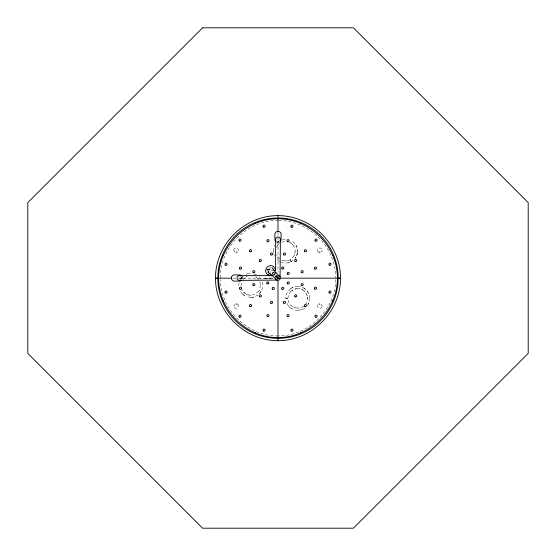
<?xml version="1.0" encoding="UTF-8"?>
<svg xmlns="http://www.w3.org/2000/svg" width="556" height="556" viewBox="0 0 556 556"><rect width="100%" height="100%" fill="white"/><g stroke="black" fill="none" stroke-linecap="round" stroke-linejoin="round"><path stroke-width="0.42" stroke-dasharray="2.78 2.08" d="M277.847 275.943L277.736 279.188M256.761 277.708L255.718 276.561M278.264 279.188L278.299 277.381M273.427 251.117L273.816 248.073L275.005 245.252M295.285 251.284L294.006 256.031L290.295 259.77L291.594 261.591L290.399 259.708M297.418 252.841C298.044 248.018 295.639 243.153 291.407 240.72M238.719 285.541L239.122 282.434M260.569 285.332L259.27 290.35M259.172 294.027L261.911 289.947L262.807 285.325M290.83 291.42C286.965 295.563 286.993 301.192 290.823 305.334M309.838 298.37L309.344 301.609L307.308 305.765L308.837 303.076M220.273 277.632C220.232 246.885 247.309 220.197 278 220.371M335.615 279.557C335.386 309.636 308.865 335.775 278.834 335.859M268.791 270.793L268.68 271.523A2.877 2.78 -44.5 0 0 272.871 273.92L270.716 274.233M290.468 259.708L291.413 261.702L290.468 259.708L286.625 260.917M241.29 282.997L241.033 286.771M296.626 255.774L297.126 254.314L295.09 258.436L295.952 257.136M275.72 277.402L277.402 275.72M276.36 247.503L278.486 244.355L277.639 245.335M294.006 256.024L294.562 254.898M305.536 304.389C310.526 298.315 305.647 288.223 297.759 288.55M240.303 279.411L241.276 278.035M258.498 291.441L259.277 290.343M260.236 292.838L261.216 291.469M243.007 279.446L247.066 276.339L245.947 276.895M258.505 291.427L254.46 294.541L249.595 295.153M241.297 278.035L243.528 275.839M276.881 242.791L279.446 240.748M278.473 244.362L279.48 243.465M290.392 288.835C283.442 295.924 285.534 299.608 287.897 298.502M290.809 291.434L293.922 289.37L297.773 288.55M292.873 260.667L288.453 262.849M257.998 295.041L253.883 297.099L250.839 297.474M290.371 288.849L293.047 287.299L297.78 286.312M291.74 290.621L292.79 289.926M303.784 306.141L301.616 307.385L297.752 308.212M305.154 307.906L302.471 309.449L297.766 310.45M291.65 288.001L293.068 287.306M273.886 272.079L273.316 272.315A2.377 2.377 0 0 0 272.127 274.379M300.984 309.956L302.485 309.442M246.19 274.275L247.649 273.781M281.767 242.138L285.582 241.387M288.453 262.835L289.968 262.342M296.424 288.675L295.146 288.946M252.403 297.377L253.87 297.085M247.629 273.781L252.222 273.496M282.469 239.566L285.582 239.163M288.474 262.849L283.838 263.148L280.898 262.362M275.943 277.847L279.188 277.736M274.4 272.023L273.788 272.106A2.377 2.377 0 0 0 272.023 274.4M286.646 260.931L284.123 260.924M279.188 278.264L277.381 278.299M277.208 275.623L275.623 275.623L275.623 277.208M239.344 278L242.472 278M272.079 278L263.613 278.341L272.92 278.341M276.304 278L279.696 278M232.742 278.167L237.523 278.167M238.385 278.167L272.933 278.167M278 278.167L279.724 278.167M278 278.341L279.696 278.341M250.874 295.25L248.323 294.902M250.86 297.488L246.245 296.577M297.759 286.305L301.005 286.799M297.773 308.205L293.895 307.378L290.816 305.32M297.78 310.45L294.555 309.956L290.378 307.906M287.89 298.245L285.701 298.363L285.86 300.025M278.834 220.482C309.233 220.537 335.741 247.246 335.727 277.632M278 335.963C247.677 336.116 220.6 310.005 220.385 279.557M284.144 260.938L280.655 259.742M295.118 307.802L293.922 307.392M253.744 273.795L256.803 274.998M248.337 294.916L245.842 293.936M242.173 293.846L246.252 296.591M302.471 287.306L305.154 288.842M301.616 289.377L302.763 289.94M289.183 242.11L290.295 242.659M303.854 287.987L307.308 291.01L309.344 295.16M290.281 242.645L291.344 243.361M279.543 261.688L275.984 258.589M245.856 293.95L243.764 292.275L241.672 289.162M243.361 294.916L244.737 295.896M291.33 243.354L293.22 245.21M279.612 259.054L277.722 257.192L276.408 254.898M303.805 290.621L304.73 291.434M290.385 307.92L288.223 305.751M256.754 277.687L258.603 279.578M243.764 292.268L244.772 293.172M267.561 272.357A1.084 1.084 0 0 1 268.854 273.177L269.994 274.289M273.552 269.465L274.685 270.619A2.877 2.78 -44.5 0 0 271.279 270.209M269.465 273.517L270.598 274.671A2.877 2.78 -44.5 0 1 270.223 271.258M307.287 290.99L308.149 292.289M259.346 277.013L261.244 279.508L260.382 278.202M242.187 293.86L239.594 289.989M293.207 245.196L294.548 247.51L295.278 251.305M288.237 305.765L286.187 301.602M295.931 245.168L296.626 246.69M306.759 294.513L307.183 295.75M259.86 281.718L260.569 285.353M273.83 254.189L274.323 255.718M274.254 270.696L273.92 272.843A2.877 2.78 -44.5 0 0 270.146 269.055M309.344 295.146L309.831 298.384M262.418 282.302L262.807 285.346M297.404 249.734L297.509 251.312M307.468 297.043L307.586 298.384M273.42 251.103L273.531 252.66M278 232.526L278 272.315M278 275.588L278 279.564M242.055 276.436A3.127 3.127 0 0 1 242.055 279.564M241.401 276.812A2.377 2.377 0 0 1 241.401 279.188M279.188 241.401A2.377 2.377 0 0 1 276.812 241.401M268.84 273.135A3.127 3.127 0 0 1 267.922 270.925M268.84 268.715A3.127 3.127 0 0 1 273.267 268.715M279.564 242.055A3.127 3.127 0 0 1 276.436 242.055M277.208 275.943A3.127 3.127 0 0 1 275.31 277.395M276.7 275.018A2.377 2.377 0 0 1 275.018 276.7M271.432 274.678A2.287 2.21 -45 0 1 270.39 273.302L270.425 272.106A2.419 2.342 -45 0 1 272.106 270.425L273.302 270.39A2.287 2.21 -45 0 1 274.678 271.432M273.823 268.882A1.084 1.084 0 0 1 272.44 267.234M233.916 250.332A2.377 2.099 27.3 0 1 235.403 248.059A2.377 2.099 27.3 0 1 238.211 249.269A2.377 2.099 27.3 0 1 237.676 251.944M237.676 304.389A2.377 2.099 -27.3 0 1 237.273 307.989A2.377 2.099 -27.3 0 1 233.888 306.578M318.324 251.944A2.377 2.099 -27.3 0 1 317.789 249.269A2.377 2.099 -27.3 0 1 320.597 248.059A2.377 2.099 -27.3 0 1 322.084 250.332M322.112 306.578A2.377 2.099 27.3 0 1 318.727 307.989A2.377 2.099 27.3 0 1 318.324 304.389M268.263 271.3L268.256 271.37A2.314 0.424 1.2 0 1 268.68 271.523A2.328 0.361 8.7 0 0 268.263 271.3M297.418 252.82L297.119 254.335L297.425 252.82"/><path stroke-width="0.83" d="M278.153 280.057L240.665 280.377M255.26 333.072L255.454 332.599M300.546 223.741L300.74 223.269M280.036 279.168L279.168 280.036M280.377 240.665L280.057 278.153M223.102 300.907L223.568 300.713M332.432 255.621L332.898 255.426M237.176 252.202L236.001 252.292M318.824 304.132L319.999 304.049M217.834 278.167L218.564 278.07C218.501 310.116 245.947 337.631 278 337.589C310.053 337.631 337.499 310.116 337.436 278.07L338.166 278.167A60.173 60.173 0 0 1 247.913 330.278A60.173 60.173 0 0 1 247.913 226.056A60.173 60.173 0 0 1 338.173 278.167L337.436 278.264C337.499 246.225 310.053 218.703 278 218.744C245.947 218.703 218.501 246.225 218.564 278.264L217.834 278.167L231.498 278.167M339.341 278.014L340.508 277.861C340.474 244.286 311.548 215.582 278 215.617C244.452 215.582 215.526 244.286 215.492 277.861L216.659 278.014M216.659 278.32L215.492 278.48C215.526 312.055 244.452 340.752 278 340.717C311.548 340.752 340.474 312.055 340.508 278.48L339.341 278.32M319.999 252.292L318.824 252.202M236.001 304.049L237.176 304.132M240.665 275.623L272.231 275.623M279.724 278.167L338.166 278.167M270.758 275.588L268.068 274.886M273.177 266.289C269 263.6 263.648 268.909 266.303 273.107M223.102 255.426L223.568 255.621M332.432 300.713L332.898 300.907M279.022 275.776L279.536 276.172M276.144 279.508L276.652 279.904M276.805 280.05L272.419 275.776M275.776 272.419L280.05 276.805M279.508 276.144L279.904 276.652M275.776 279.022L276.172 279.536M255.26 223.269L255.454 223.741M300.546 332.599L300.74 333.072M274.942 268.068L275.616 270.765M278 215.617L278 216.805M278 218.001L278 231.664M278 279.89L278 338.333M278 338.958L278 340.717M275.623 240.665L275.623 269.688M241.554 280.21A3.127 3.127 0 0 1 239.344 281.127L234.465 281.127A3.127 3.127 0 0 1 231.338 278A3.127 3.127 0 0 1 234.465 274.873L240.15 274.977A3.127 3.127 0 0 1 241.554 275.79M240.533 280.057A2.377 2.377 0 0 1 236.967 278A2.377 2.377 0 0 1 240.533 275.943M275.943 240.533A2.377 2.377 0 0 1 278 236.967A2.377 2.377 0 0 1 280.057 240.533M280.21 241.554A3.127 3.127 0 0 0 281.023 240.15L281.127 234.465A3.127 3.127 0 0 0 278 231.338A3.127 3.127 0 0 0 274.873 234.465L274.873 239.344A3.127 3.127 0 0 0 275.79 241.554M274.615 273.747A2.419 2.342 -45 0 1 273.747 274.615M275.123 271.196A2.877 2.78 -44.5 0 1 271.175 275.109M273.198 266.88A1.084 1.084 0 0 1 274.275 267.638M268.298 274.372A1.084 1.084 0 0 1 266.713 273.364M234.43 251.388A2.377 2.099 27.3 0 1 234.104 250.881M234.104 305.452A2.377 2.099 -27.3 0 1 234.43 304.952M321.896 250.881A2.377 2.099 -27.3 0 1 321.57 251.388M321.57 304.952A2.377 2.099 27.3 0 1 321.896 305.452M267.075 269.855L269.729 269.674L267.075 269.855M202.613 27.8L27.8 202.613L27.8 353.387L202.613 528.2L353.387 528.2L528.2 353.387L528.2 202.613L353.387 27.8L202.613 27.8M239.879 268.993A1.084 1.084 0 0 0 241.617 268.27A1.084 1.084 0 0 0 240.122 267.13A1.084 1.084 0 0 0 239.879 268.993M263.419 227.07A1.084 1.084 0 0 0 265.149 226.348A1.084 1.084 0 0 0 263.662 225.208A1.084 1.084 0 0 0 263.419 227.07M253.175 272.551A1.084 1.084 0 0 0 254.905 271.835A1.084 1.084 0 0 0 253.418 270.696A1.084 1.084 0 0 0 253.175 272.551M270.862 254.863A1.084 1.084 0 0 0 272.6 254.141A1.084 1.084 0 0 0 271.113 253.001A1.084 1.084 0 0 0 270.862 254.863M267.304 241.568A1.084 1.084 0 0 0 269.034 240.852A1.084 1.084 0 0 0 267.547 239.705A1.084 1.084 0 0 0 267.304 241.568M225.382 265.108A1.084 1.084 0 0 0 227.112 264.385A1.084 1.084 0 0 0 225.625 263.245A1.084 1.084 0 0 0 225.382 265.108M249.915 251.604A1.084 1.084 0 0 0 251.653 250.888A1.084 1.084 0 0 0 250.165 249.748A1.084 1.084 0 0 0 249.915 251.604M259.652 261.334A1.084 1.084 0 0 0 261.383 260.618A1.084 1.084 0 0 0 259.895 259.478A1.084 1.084 0 0 0 259.652 261.334M239.302 240.991A1.084 1.084 0 0 0 241.04 240.275A1.084 1.084 0 0 0 239.546 239.129A1.084 1.084 0 0 0 239.302 240.991M239.879 289.064A1.084 1.084 0 0 0 241.617 288.349A1.084 1.084 0 0 0 240.122 287.209A1.084 1.084 0 0 0 239.879 289.064M263.419 330.987A1.084 1.084 0 0 0 265.149 330.271A1.084 1.084 0 0 0 263.662 329.131A1.084 1.084 0 0 0 263.419 330.987M253.175 285.506A1.084 1.084 0 0 0 254.905 284.783A1.084 1.084 0 0 0 253.418 283.643A1.084 1.084 0 0 0 253.175 285.506M272.662 289.287A1.084 1.084 0 0 0 274.323 288.418A1.084 1.084 0 0 0 272.739 287.41A1.084 1.084 0 0 0 272.662 289.287M270.862 303.194A1.084 1.084 0 0 0 272.6 302.478A1.084 1.084 0 0 0 271.113 301.338A1.084 1.084 0 0 0 270.862 303.194M267.061 283.727A1.084 1.084 0 0 0 268.854 283.164A1.084 1.084 0 0 0 267.471 281.892A1.084 1.084 0 0 0 267.061 283.727M267.304 316.489A1.084 1.084 0 0 0 269.034 315.773A1.084 1.084 0 0 0 267.547 314.626A1.084 1.084 0 0 0 267.304 316.489M225.382 292.949A1.084 1.084 0 0 0 227.112 292.234A1.084 1.084 0 0 0 225.625 291.094A1.084 1.084 0 0 0 225.382 292.949M249.915 306.453A1.084 1.084 0 0 0 251.653 305.73A1.084 1.084 0 0 0 250.165 304.591A1.084 1.084 0 0 0 249.915 306.453M259.652 296.723A1.084 1.084 0 0 0 261.383 296A1.084 1.084 0 0 0 259.895 294.861A1.084 1.084 0 0 0 259.652 296.723M239.302 317.066A1.084 1.084 0 0 0 241.04 316.35A1.084 1.084 0 0 0 239.546 315.203A1.084 1.084 0 0 0 239.302 317.066M314.8 268.993A1.084 1.084 0 0 0 316.531 268.27A1.084 1.084 0 0 0 315.043 267.13A1.084 1.084 0 0 0 314.8 268.993M291.261 227.07A1.084 1.084 0 0 0 292.998 226.348A1.084 1.084 0 0 0 291.511 225.208A1.084 1.084 0 0 0 291.261 227.07M301.505 272.551A1.084 1.084 0 0 0 303.242 271.835A1.084 1.084 0 0 0 301.755 270.696A1.084 1.084 0 0 0 301.505 272.551M282.177 268.882A1.084 1.084 0 0 0 283.838 268.013A1.084 1.084 0 0 0 282.26 267.005A1.084 1.084 0 0 0 282.177 268.882M283.817 254.863A1.084 1.084 0 0 0 285.548 254.141A1.084 1.084 0 0 0 284.06 253.001A1.084 1.084 0 0 0 283.817 254.863M287.473 274.212A1.084 1.084 0 0 0 289.259 273.642A1.084 1.084 0 0 0 287.876 272.377A1.084 1.084 0 0 0 287.473 274.212M287.376 241.568A1.084 1.084 0 0 0 289.113 240.852A1.084 1.084 0 0 0 287.626 239.705A1.084 1.084 0 0 0 287.376 241.568M329.298 265.108A1.084 1.084 0 0 0 331.035 264.385A1.084 1.084 0 0 0 329.548 263.245A1.084 1.084 0 0 0 329.298 265.108M304.764 251.604A1.084 1.084 0 0 0 306.495 250.888A1.084 1.084 0 0 0 305.008 249.748A1.084 1.084 0 0 0 304.764 251.604M295.034 261.334A1.084 1.084 0 0 0 296.765 260.618A1.084 1.084 0 0 0 295.278 259.478A1.084 1.084 0 0 0 295.034 261.334M315.377 240.991A1.084 1.084 0 0 0 317.115 240.275A1.084 1.084 0 0 0 315.62 239.129A1.084 1.084 0 0 0 315.377 240.991M314.8 289.064A1.084 1.084 0 0 0 316.531 288.349A1.084 1.084 0 0 0 315.043 287.209A1.084 1.084 0 0 0 314.8 289.064M291.261 330.987A1.084 1.084 0 0 0 292.998 330.271A1.084 1.084 0 0 0 291.511 329.131A1.084 1.084 0 0 0 291.261 330.987M301.505 285.506A1.084 1.084 0 0 0 303.242 284.783A1.084 1.084 0 0 0 301.755 283.643A1.084 1.084 0 0 0 301.505 285.506M282.024 289.169A1.084 1.084 0 0 0 283.817 288.606A1.084 1.084 0 0 0 282.434 287.341A1.084 1.084 0 0 0 282.024 289.169M283.817 303.194A1.084 1.084 0 0 0 285.548 302.478A1.084 1.084 0 0 0 284.06 301.338A1.084 1.084 0 0 0 283.817 303.194M287.619 283.838A1.084 1.084 0 0 0 289.287 282.976A1.084 1.084 0 0 0 287.702 281.968A1.084 1.084 0 0 0 287.619 283.838M287.376 316.489A1.084 1.084 0 0 0 289.113 315.773A1.084 1.084 0 0 0 287.626 314.626A1.084 1.084 0 0 0 287.376 316.489M329.298 292.949A1.084 1.084 0 0 0 331.035 292.234A1.084 1.084 0 0 0 329.548 291.094A1.084 1.084 0 0 0 329.298 292.949M304.764 306.453A1.084 1.084 0 0 0 306.495 305.73A1.084 1.084 0 0 0 305.008 304.591A1.084 1.084 0 0 0 304.764 306.453M295.034 296.723A1.084 1.084 0 0 0 296.765 296A1.084 1.084 0 0 0 295.278 294.861A1.084 1.084 0 0 0 295.034 296.723M315.377 317.066A1.084 1.084 0 0 0 317.115 316.35A1.084 1.084 0 0 0 315.62 315.203A1.084 1.084 0 0 0 315.377 317.066"/></g></svg>
